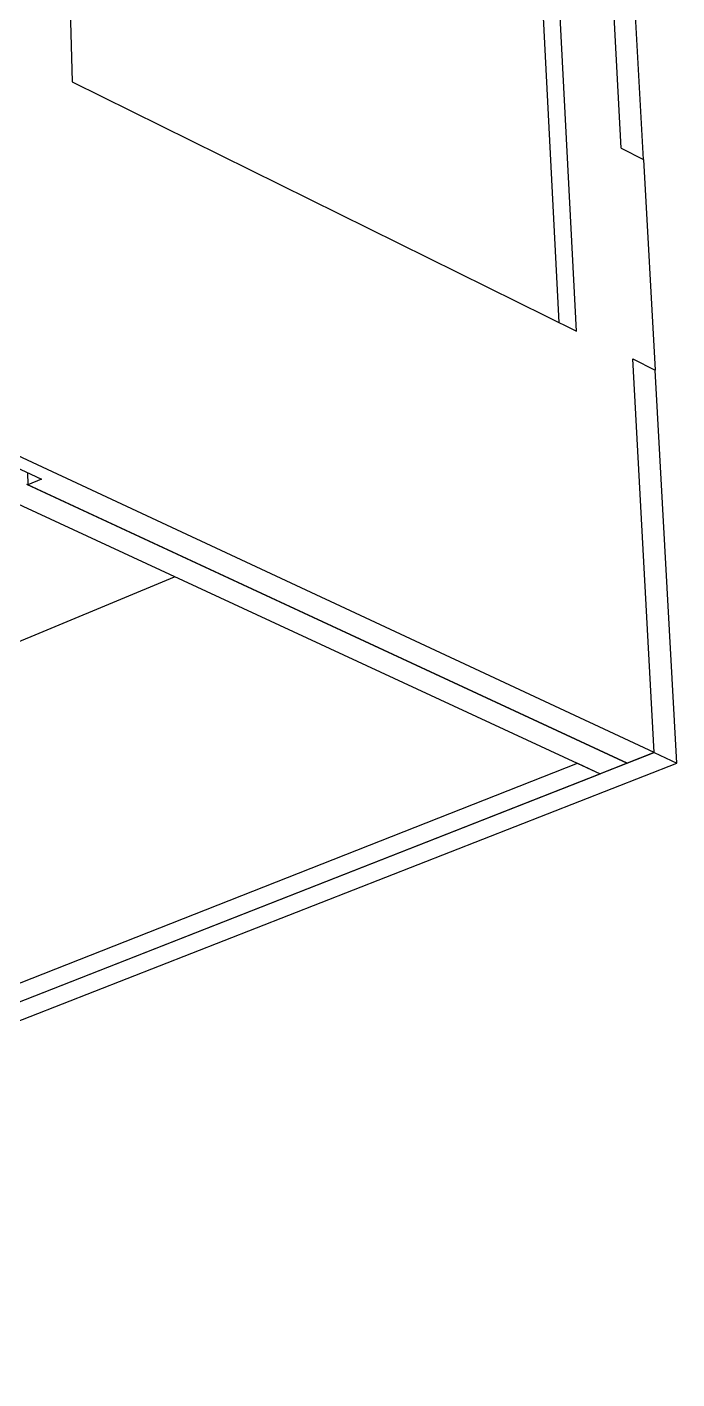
# Model space of a CAD drawing. Extents: x 0 to 155, y 0 to 203.
# Drawn here: x 127.9 to 155.3, y 74.2 to 131 of the extents above; entities that cross this region are included whole.
import ezdxf

# ---------------------------------------------------------------- set-up
doc = ezdxf.new("R2010")
doc.units = 0
doc.layers.get('0').update_dxf_attribs({"linetype": 'CONTINUOUS'})

msp = doc.modelspace()

# ---------------------------------------------------------------- linework, layer by layer
at = {"color": 7, "linetype": 'CONTINUOUS'}
for p, q in [((128.492, 173.332), (129.844, 128.691)), ((150.315, 118.571), (148.112, 161.477)), ((151.046, 118.21), (148.776, 161.8)), ((152.93, 125.901), (152.456, 134.6)), ((153.864, 125.425), (153.382, 134.115)), ((129.844, 128.691), (151.046, 118.21)), ((152.93, 125.901), (153.864, 125.425)), ((153.864, 125.425), (154.354, 116.574)), ((154.314, 100.498), (115.976, 118.364)), ((154.314, 100.498), (153.413, 117.04)), ((153.413, 117.04), (154.354, 116.574)), ((155.27, 100.052), (154.354, 116.574)), ((127.439, 112.511), (128.551, 111.994)), ((127.967, 112.266), (127.981, 111.751)), ((128.551, 111.994), (127.981, 111.751)), ((127.916, 111.782), (153.179, 100.052)), ((153.179, 100.052), (127.981, 111.751)), ((126.779, 111.297), (152.047, 99.608)), ((89.215, 89.204), (134.149, 107.888)), ((88.162, 74.54), (154.314, 100.498)), ((89.052, 75.634), (151.088, 100.052)), ((89.125, 74.178), (155.27, 100.052)), ((151.088, 100.052), (152.047, 99.608)), ((153.179, 100.052), (152.047, 99.608)), ((154.314, 100.498), (153.179, 100.052)), ((154.314, 100.498), (155.27, 100.052)), ((90.017, 75.268), (152.047, 99.608))]:
    msp.add_line(p, q, dxfattribs=at)

doc.saveas('drawing.dxf')
